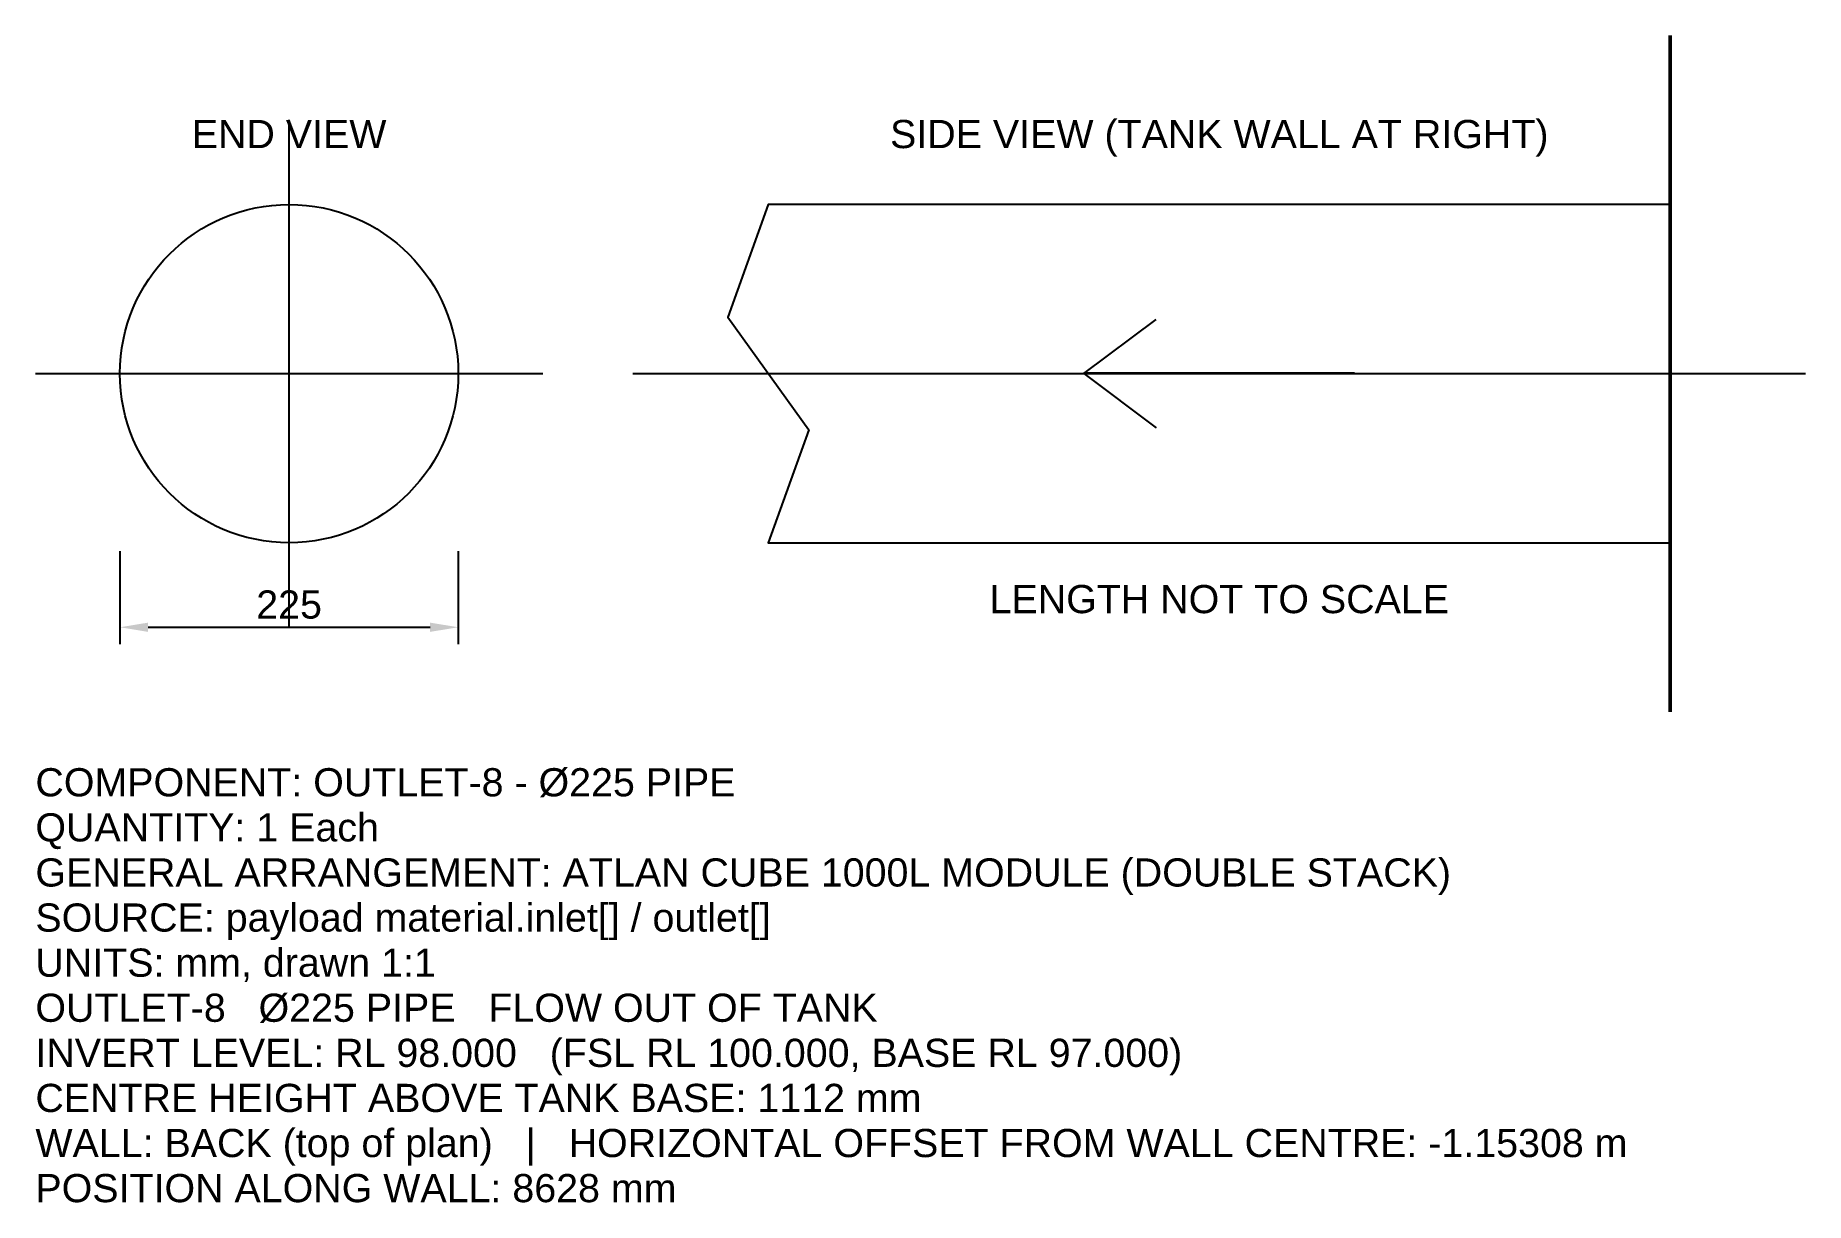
# Model space of a CAD drawing. Header units: millimetres. Extents: x -169 to 1009, y -552 to 225.
import ezdxf
from ezdxf.enums import TextEntityAlignment as Align

# ---------------------------------------------------------------- set-up
doc = ezdxf.new("R2010")
doc.units = ezdxf.units.MM
for name, color, linetype in [('ANNOTATIONS', 7, 'Continuous'), ('CENTRELINE', 1, 'Continuous'), ('DIMENSIONS', 7, 'Continuous'), ('FLOW', 5, 'Continuous'), ('OUTLINE', 7, 'Continuous'), ('SYMBOL', 7, 'Continuous'), ('TITLE', 7, 'Continuous')]:
    doc.layers.add(name, color=color, linetype=linetype)
doc.styles.add('ARIAL', font='arial.ttf')
doc.dimstyles.get("Standard").update_dxf_attribs({"dimtxt": 2.5, "dimasz": 2.5, "dimexe": 1.25, "dimexo": 0.625, "dimtad": 1, "dimcen": 2.5, "dimazin": 3, "dimtfac": 1, "dimtmove": 0, "dimatfit": 3})

msp = doc.modelspace()

# ---------------------------------------------------------------- linework, layer by layer
at = {"layer": 'CENTRELINE'}
for p, q in [((0, -168.75), (0, 168.75)), ((-168.75, 0), (168.75, 0)), ((228.75, 0), (1008.75, 0))]:
    msp.add_line(p, q, dxfattribs=at)
at = {"layer": 'FLOW'}
for q in [(576.75, 36), (576.75, -36)]:
    msp.add_line((528.75, 0), q, dxfattribs=at)
at = {"layer": 'FLOW', "lineweight": 35}
msp.add_line((708.75, 0), (528.75, 0), dxfattribs=at)
at = {"layer": 'OUTLINE', "lineweight": 50}
msp.add_line((918.75, -225), (918.75, 225), dxfattribs=at)
at = {"layer": 'SYMBOL'}
msp.add_lwpolyline([(918.75, 112.5), (318.75, 112.5), (291.75, 37.5), (345.75, -37.5), (318.75, -112.5), (918.75, -112.5)], dxfattribs=at)
msp.add_circle((0, 0), 112.5, dxfattribs=at)

# ---------------------------------------------------------------- texts
at = {"layer": 'ANNOTATIONS', "style": 'ARIAL'}
msp.add_text('LENGTH NOT TO SCALE', height=18.75, dxfattribs=at).set_placement((618.75, -159.38), align=Align.CENTER)
at = {"layer": 'TITLE', "style": 'ARIAL'}
for s, p in [('END VIEW', (0, 150)), ('SIDE VIEW (TANK WALL AT RIGHT)', (618.75, 150))]:
    msp.add_text(s, height=18.75, dxfattribs=at).set_placement(p, align=Align.CENTER)
for s, p in [('COMPONENT: OUTLET-8 - Ø225 PIPE', (-168.75, -281.25)), ('QUANTITY: 1 Each', (-168.75, -311.25)), ('GENERAL ARRANGEMENT: ATLAN CUBE 1000L MODULE (DOUBLE STACK)', (-168.75, -341.25)), ('SOURCE: payload material.inlet[] / outlet[]', (-168.75, -371.25)), ('UNITS: mm, drawn 1:1', (-168.75, -401.25)), ('OUTLET-8   Ø225 PIPE   FLOW OUT OF TANK', (-168.75, -431.25)), ('INVERT LEVEL: RL 98.000   (FSL RL 100.000, BASE RL 97.000)', (-168.75, -461.25)), ('CENTRE HEIGHT ABOVE TANK BASE: 1112 mm', (-168.75, -491.25)), ('WALL: BACK (top of plan)   |   HORIZONTAL OFFSET FROM WALL CENTRE: -1.15308 m', (-168.75, -521.25)), ('POSITION ALONG WALL: 8628 mm', (-168.75, -551.25))]:
    msp.add_text(s, height=18.75, dxfattribs=at).set_placement(p)

# ---------------------------------------------------------------- dimensions: what is measured, and where the dimension line sits
at = {"layer": 'DIMENSIONS'}
msp.add_linear_dim(base=(-112.5, -168.75), p1=(-112.5, -112.5), p2=(112.5, -112.5), dimstyle='Standard', override={"dimtxt": 18.75, "dimasz": 18.75, "dimexe": 11.25, "dimexo": 5.625, "dimgap": 5.625, "dimtad": 1, "dimdec": 0, "dimtxsty": 'ARIAL', "dimclrd": 7, "dimclre": 7, "dimclrt": 7}, dxfattribs=at).render()

doc.saveas('drawing.dxf')
